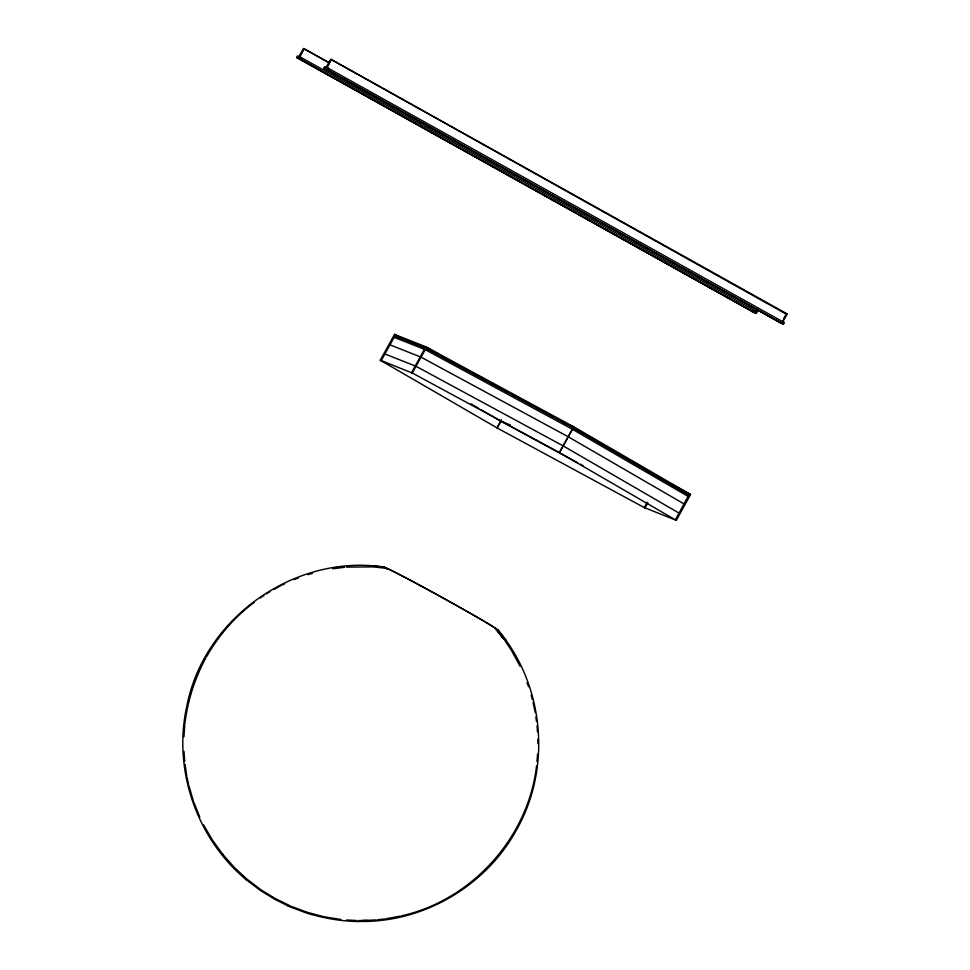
<?xml version="1.0" encoding="UTF-8"?>
<svg xmlns="http://www.w3.org/2000/svg" width="970" height="970" viewBox="0 0 970 970"><rect width="100%" height="100%" fill="white"/><g stroke="black" fill="none" stroke-linecap="round" stroke-linejoin="round"><path stroke-width="1.45" d="M537.853 743.663L537.913 739.213M183.96 736.812L184.749 725.257M536.956 761.462L537.61 754.054M184.882 723.814C187.634 700.776 194.764 678.382 205.822 657.987M536.555 765.9C528.25 837.486 471.917 900.099 401.604 915.838M501.49 420.155L497.173 427.976L380.264 360.222L394.523 334.383L425.83 346.775L573.84 426.849L690.555 494.53L676.296 520.356L675.387 519.871L688.955 494.748L573.125 427.576L426.303 348.145M573.1 427.746L425.939 348.279L412.274 373.026L380.264 360.222L381.174 360.707L394.996 335.826L424.363 347.381M689.052 495.124L573.052 427.855L559.387 452.602L676.296 520.356L644.274 507.553L647.16 502.351M304.192 48.755L299.839 56.806L757.073 311.807L756.176 313.431L296.577 57.545L297.475 55.92L299.184 56.333L303.537 48.5L328.636 62.504M296.577 57.545L300.47 59.085L301.367 57.46M331.413 59.534L327.06 67.585L784.293 322.586L783.396 324.21L323.798 68.324L324.695 66.7L326.199 67.294M323.798 68.324L327.678 69.864L328.587 68.239M412.274 373.026L411.559 372.613L425.83 346.775L440.707 355.408M647.839 502.799L644.989 507.965L496.979 427.903L501.26 420.143M559.387 452.602L573.84 426.849L569.05 424.957M752.296 311.891L752.853 310.873M754.563 312.061L754.236 312.667L298.517 58.321L303.865 48.633L329.291 62.771M755.242 310.849L755.909 309.636M756.806 308.727L755.557 311.127L757.073 311.807M779.504 322.671L780.122 321.555M784.148 317.833L784.669 316.899M785.179 315.965L785.955 314.559M786.209 314.086L330.758 59.279L326.259 67.269M782.123 322.234L781.456 323.434L325.738 69.088L331.085 59.4L787.131 313.88L782.802 321.785L784.293 322.586M782.451 321.628L786.803 313.746M206.586 656.714C218.541 635.617 234.74 616.835 254.225 602.346M260.202 597.944L263.937 595.519M266.435 593.895L270.169 591.47M274.086 589.336L280.609 585.771M281.906 585.068L284.622 583.843M294.104 579.563L298.287 578.035M308.096 574.592L312.388 573.391M400.186 916.141L385.951 918.772M370.491 565.837L384.096 567.062C295.123 553.555 203.615 617.926 186.761 706.475C172.769 769.428 196.57 838.613 246.247 879.741L246.659 880.069M332.661 568.759L344.471 567.304M377.318 919.79L384.52 919.002M366.805 921.403C428.376 919.863 487.328 883.67 516.731 829.544C551.954 767.391 544.218 684.65 498.034 630.148L506.134 640.685M375.875 919.948L362.44 920.53M346.399 567.111L373.026 566.88L386.315 568.299M246.247 879.741L260.445 890.521L274.862 899.348L289.872 906.792L306.762 913.134C323.543 918.141 340.943 921.354 358.5 921.488M358.512 920.566L367.193 920.469M358.1 921.5L367.23 921.391M356.669 920.518L346.593 919.996M340.846 919.487L323.762 916.711L307.041 912.261M291.946 906.598L306.593 912.103M394.838 335.959L423.999 347.502M394.087 337.317L425.187 349.637L572.3 429.213L688.3 496.482M389.94 344.835L421.041 357.154L568.153 436.73L684.153 504M384.896 353.965L415.997 366.284L563.109 445.861L679.109 513.13M688.591 493.754L690.555 494.53L676.393 486.867M481.338 409.898L500.896 421.235L510.365 424.981M290.612 906.101L275.31 898.535L262.64 890.824M287.932 905.847L288.708 906.235M455.633 363.774L461.865 367.145M468.098 370.516L470.595 371.862M478.077 375.911L481.811 377.936M500.52 388.061L506.752 391.431M516.731 396.827L519.217 398.173M526.698 402.223L530.444 404.247M561.618 421.113L564.103 422.459M399.676 337.172L394.523 334.383L399.385 337.208M671.252 484.091L673.823 485.485M411.559 372.613L559.581 452.687M500.896 421.235L577.756 462.811M580.412 464.254L583.067 465.685M327.678 69.864L783.396 324.21M300.47 59.085L756.176 313.431M443.193 356.851L448.152 359.724M470.911 403.847L478.731 408.382M644.274 507.553L644.989 507.965M262.276 890.605L261.391 890.048M260.59 889.49L246.841 879.038L234.182 867.277L222.494 854M498.556 632.404L495.803 628.912L504.085 639.4M500.399 634.744L503.163 638.236M496.555 629.809L503.794 639.036M497.877 629.882L505.843 640.309M222.736 854.327L212.321 839.899L203.591 824.888M504.909 640.636L511.529 650.506L520.029 666.172M199.784 817.067L193.854 802.287M527.013 682.565L528.601 686.736M193.345 800.929L188.895 785.639M531.136 695.272L532.409 699.552M533.039 702.45L535.246 712.623M187.04 777.152L188.532 784.233M186.737 775.733L185.052 764.275M535.852 717.036L536.471 721.45M184.737 761.389L183.985 751.289M537.089 725.863L537.453 731.792M386.812 569.063A62.723 1.528 28.9 0 1 439.167 595.883A62.723 1.528 28.9 0 1 495.464 628.887M384.605 567.862A65.281 1.601 28.9 0 1 444.236 598.611A65.281 1.601 28.9 0 1 495.634 629.312"/></g></svg>
